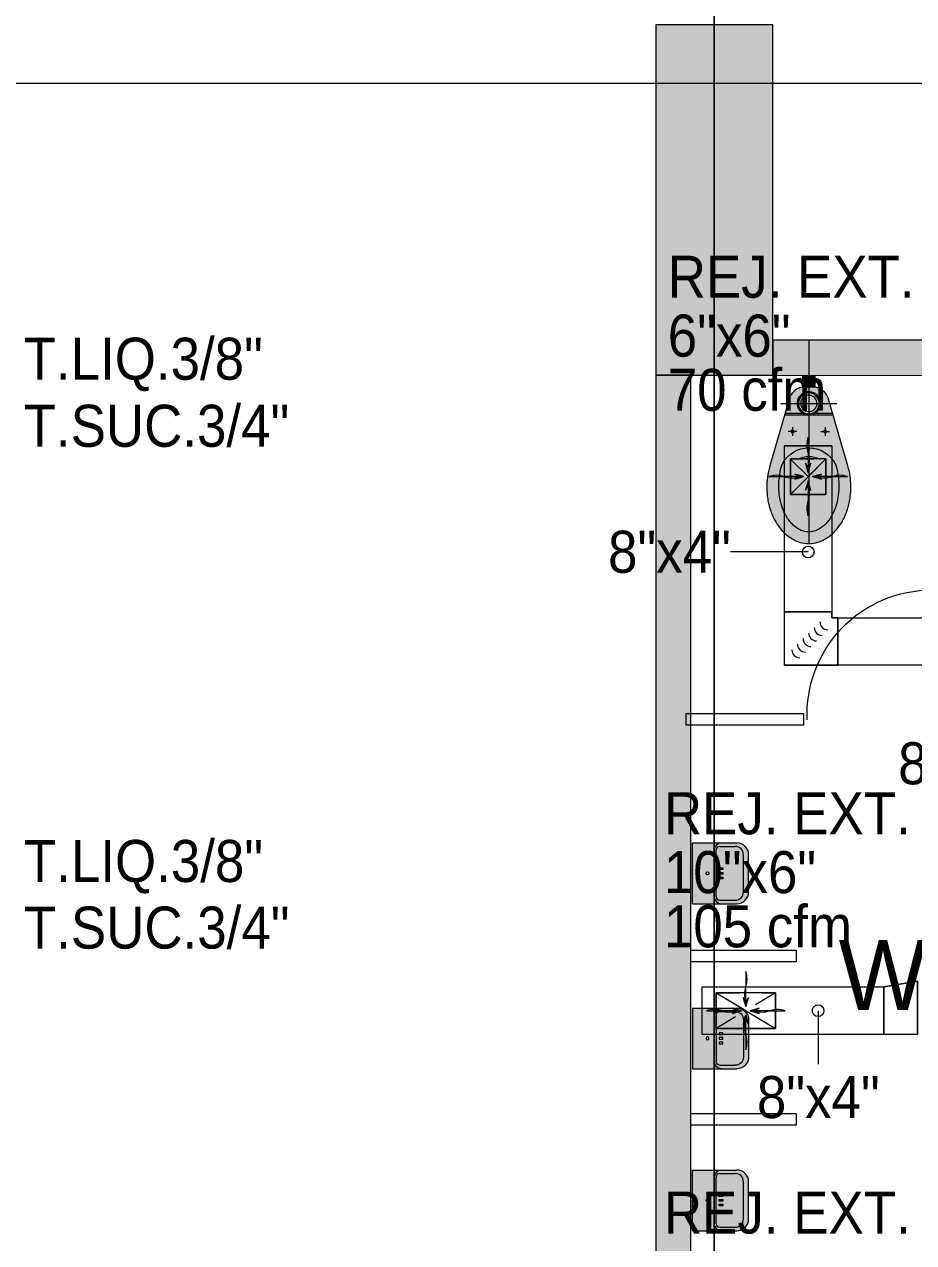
# Model space of a CAD drawing. Header units: metres. Extents: x 31.9 to 125.9, y -29 to 44.
# Drawn here: x 52.55 to 56.35, y -16.89 to -11.67 of the extents above; entities that cross this region are included whole.
import ezdxf
from ezdxf.enums import TextEntityAlignment as Align

# ---------------------------------------------------------------- set-up
doc = ezdxf.new("R2010")
doc.units = ezdxf.units.M
doc.linetypes.add('Hidden 1_5', pattern=[0.0022, 0.0015, -0.0007000000000000001])
for name, color, linetype, lineweight in [('A-DETL-GENF', 7, 'Continuous', 9), ('A-GENM', 7, 'Continuous', 18), ('ARQ', 8, 'Continuous', 0), ('M-HVAC-CDFF-IDEN', 7, 'Continuous', 9), ('M-HVAC-DUCT', 7, 'Continuous', 18), ('M-HVAC-DUCT-ANNO', 7, 'Hidden 1_5', 18), ('M-HVAC-DUCT-IDEN', 7, 'Continuous', 9), ('P-PIPE-IDEN', 7, 'Continuous', 9)]:
    doc.layers.add(name, color=color, linetype=linetype, lineweight=lineweight)
doc.layers.add('M-HVAC-CDFF', color=8, linetype='Continuous', lineweight=18, true_color=0x414141)
doc.styles.add('ROMAN', font='ROMANS', dxfattribs={"width": 1.199999999999999})
doc.styles.add('SansSerif', font='SANSS__.TTF', dxfattribs={"width": 0.9, "height": 0.1799999999999998})

# ---------------------------------------------------------------- blocks, each defined once
blk = doc.blocks.new('P8P1P161')
at = {"layer": 'ARQ'}
h = blk.add_hatch(color=256, dxfattribs=at)
h.dxf.hatch_style = 1
h.paths.add_polyline_path([(-0.1300000000001091, 0), (0.1300000000001091, 0), (0.1299999999996544, -0.0799998301849883), (-0.1300000000001091, -0.0799997520584839)])
h.paths.add_polyline_path([(-0.0063202243982232, -0.0641073563760983, 1), (0.0063202243973137, -0.0641073599961146, 1)], flags=16)
h.paths.add_polyline_path([(-0.1300000000001091, -0.0799997520584839), (0.1299999999996544, -0.0799998301849883), (0.1300000000001091, -0.1233384151137216, 0.4142135623737434), (0.0999999999999091, -0.0933384151135215), (-0.1000000000003638, -0.0933384151135215, 0.4142135623735267), (-0.1300000000005639, -0.1233384151134942)])
h.paths.add_polyline_path([(-0.1000000000003638, -0.0933384151135215), (0.0999999999999091, -0.0933384151135215, -0.4142135623726949), (0.1300000000001091, -0.1233384151137216), (0.1300000000001091, -0.1900000000002819, -0.4142135623711642), (0.0799999999999273, -0.2400000000000091), (-0.080000000000382, -0.2400000000000091, -0.414213562373028), (-0.1300000000005639, -0.1900000000000546), (-0.1300000000005639, -0.1233384151132668, -0.4142135623714972)])
h.paths.add_polyline_path([(-0.0999999999999091, -0.1013732679386976, 0.4142135623734954), (-0.1149013541503336, -0.1162746220888948), (-0.1149013541498789, -0.1829362069750004, 0.4142135623726117), (-0.080000000000382, -0.2178375611247247), (0.0799999999994725, -0.2178375611247247, 0.4142135623739951), (0.1149013541498789, -0.1829362069747731), (0.1149013541494241, -0.1162746220884401, 0.4142135623726949), (0.0999999999999091, -0.1013732679386976)], flags=16)
h.paths.add_polyline_path([(-0.0239760535368987, -0.1136467838055069), (-0.0239760535368987, -0.1304232662969298), (-0.0160239464639744, -0.1304232662969298), (-0.0160239464639744, -0.1136467838055069)], flags=0)
h.paths.add_polyline_path([(-0.0039760535369169, -0.1136467838055069), (-0.0039760535369169, -0.1304232662967024), (0.0039760535360074, -0.1304232662967024), (0.0039760535360074, -0.1136467838055069)], flags=0)
h.paths.add_polyline_path([(0.0160239464630649, -0.1136467838055069), (0.0160239464630649, -0.1304232662969298), (0.0239760535359892, -0.1304232662967024), (0.0239760535359892, -0.1136467838052795)], flags=0)
h.paths.add_polyline_path([(-0.1149013541503336, -0.1162746220888948, -0.4142135623734955), (-0.0999999999999091, -0.1013732679386976), (0.0999999999999091, -0.1013732679386976, -0.4142135623726942), (0.1149013541494241, -0.1162746220884401), (0.1149013541498789, -0.1829362069747731, -0.4142135623735788), (0.0799999999994725, -0.2178375611247247), (-0.0799999999999273, -0.2178375611247247, -0.4142135623726114), (-0.1149013541494241, -0.1829362069752278)], flags=0)
h = blk.add_hatch(color=256, dxfattribs=at)
h.dxf.hatch_style = 1
h.paths.add_polyline_path([(-0.114901354150188, -0.1162746220885417), (-0.1149013541497514, -0.1829362069751623, 0.4142135623717373), (-0.0799999999999273, -0.2178375611248247), (0.0799999999998994, -0.2178375611248247, 0.4142135623753271), (0.1149013541497515, -0.1829362069747624), (0.1149013541492785, -0.1162746220883669, 0.4142135623716568), (0.0999999999994543, -0.1013732679386159), (-0.1000000000003699, -0.1013732679386159, 0.4142135623749738)])
h.paths.add_polyline_path([(0.0239760535359892, -0.1304232662967024), (0.0160239464630649, -0.1304232662969298), (0.0160239464630649, -0.1136467838055068), (0.0239760535359892, -0.1136467838052795)], flags=16)
h.paths.add_polyline_path([(0.0039760535360074, -0.1304232662967024), (-0.0039760535369168, -0.1304232662967024), (-0.0039760535369169, -0.1136467838055069), (0.0039760535360074, -0.1136467838055069)], flags=16)
h.paths.add_polyline_path([(-0.0160239464639744, -0.1304232662969298), (-0.0239760535368987, -0.1304232662969298), (-0.0239760535368987, -0.1136467838055068), (-0.0160239464639745, -0.1136467838055069)], flags=16)
for p, q in [((-0.1300000000001091, 0), (0.1300000000001091, 0)), ((-0.1300000000001091, 0), (-0.1300000000001091, -0.1233384151134942)), ((0.1300000000001091, 0), (0.1299999999996544, -0.1233384151137216)), ((-0.0999999999999091, -0.0933384151135215), (0.0999999999999091, -0.0933384151135215)), ((-0.0999999999999091, -0.1013732679386976), (0.0999999999999091, -0.1013732679386976)), ((-0.1300000000001091, -0.1233384151134942), (-0.1300000000001091, -0.1900000000000546)), ((-0.1149013541503336, -0.1162746220886675), (-0.1149013541498789, -0.1829362069750004)), ((-0.0239760535368987, -0.1304232662969298), (-0.0239760535368987, -0.1136467838055069)), ((-0.0239760535368987, -0.1136467838055069), (-0.0160239464639744, -0.1136467838055069)), ((-0.0160239464639744, -0.1304232662969298), (-0.0239760535368987, -0.1304232662969298)), ((-0.0160239464639744, -0.1136467838055069), (-0.0160239464639744, -0.1304232662969298)), ((-0.0039760535369169, -0.1136467838055069), (0.0039760535360074, -0.1136467838055069)), ((-0.0039760535369169, -0.1304232662967024), (-0.0039760535369169, -0.1136467838055069)), ((0.0039760535360074, -0.1304232662967024), (-0.0039760535369169, -0.1304232662967024)), ((0.0039760535360074, -0.1136467838055069), (0.0039760535360074, -0.1304232662967024)), ((0.0160239464630649, -0.1304232662969298), (0.0160239464630649, -0.1136467838055069)), ((0.0160239464630649, -0.1136467838055069), (0.0239760535359892, -0.1136467838052795)), ((0.0239760535359892, -0.1304232662967024), (0.0160239464630649, -0.1304232662969298)), ((0.0239760535359892, -0.1136467838052795), (0.0239760535359892, -0.1304232662967024)), ((0.1149013541494241, -0.1162746220886675), (0.1149013541498789, -0.1829362069750004)), ((0.1299999999996544, -0.1233384151137216), (0.1299999999996544, -0.1900000000000546)), ((-0.080000000000382, -0.2178375611249521), (0.0799999999999273, -0.2178375611249521)), ((-0.080000000000382, -0.2400000000002365), (0.0799999999999273, -0.2400000000000091))]:
    blk.add_line(p, q, dxfattribs=at)
blk.add_circle((-4.547e-13, -0.0641073581859928), 0.0063202243976441, dxfattribs=at)
for centre, radius, start, end in [((-0.1000000000003638, -0.1233384151134942), 0.03, 90, 180), ((-0.1000000000003638, -0.1162746220884401), 0.0149013541498242, 90, 180), ((0.0999999999999091, -0.1233384151134942), 0.03, 0, 90), ((0.0999999999994543, -0.1162746220884401), 0.0149013541498242, 0, 90), ((-0.080000000000382, -0.1900000000000546), 0.05, 180, 270), ((-0.0799999999999273, -0.1829362069750004), 0.0349013541498242, 180, 270), ((0.0799999999999273, -0.1829362069750004), 0.0349013541498242, 270, 0), ((0.0799999999999273, -0.1900000000000546), 0.05, 270, 0)]:
    blk.add_arc(centre, radius, start, end, dxfattribs=at)
at = {"layer": 'ARQ', "style": 'ROMAN', "width": 1.199999999999999}
for tag, flags, p in [('CODIN', 3, (0.0177172070357301, -0.6472347823655582)), ('CODIN0', 1, (-0.0319827929642997, -0.9753553299003668))]:
    blk.add_attdef(tag, text='', height=0.21, dxfattribs=dict(at, flags=flags)).set_placement(p, align=Align.MIDDLE)
blk = doc.blocks.new('PUERTA BAÑOS')
at = {"layer": 'ARQ'}
h = blk.add_hatch(color=256, dxfattribs=at)
edge = h.paths.add_edge_path()
edge.add_line((-0.0074999999487773, 0.0024999998868225), (-0.0075031825107885, -0.6277996641574646))
edge.add_arc((-0.01250318248631676, -0.6277996643612159), 0.004999999975528264, -89.99999766574399, 2.3348184754468093e-06, ccw=False)
edge.add_line((-0.0125031822826145, -0.6327996643367442), (-0.0325031823012978, -0.6327996648610679))
edge.add_arc((-0.03250318250481996, -0.627799664827046), 0.005000000034021905, 180.0000023323223, 270.0000023321921, ccw=False)
edge.add_line((-0.0375031825388419, -0.6277996650305795), (-0.0374999998602448, -0.002500000990949047))
edge.add_arc((-0.03249999982656623, -0.002500000845348063), 0.005000000033678566, 90.00000166789118, 180.0000016684638, ccw=False)
edge.add_line((-0.0324999999721172, 0.0024999991883305), (-0.0074999999487773, 0.0024999998868225))
for p, q in [((1.137e-13, 9.095e-13), (-0.0050000000047135, -5.77529e-11)), ((1.7461161e-09, -0.0599999999967622), (1.137e-13, 9.095e-13)), ((-0.029999999795109, -0.0050000008186544), (-0.0299999993294478, -0.0200000007744166)), ((-0.0050000000047135, -5.77529e-11), (-0.0250000000233399, -6.984919e-10)), ((-0.024999999324848, -0.0250000006626579), (-0.0049999993062784, -0.0250000000801265)), ((-0.0049999993062784, -0.0250000000801265), (-0.0050000000047135, -5.77529e-11)), ((-0.0050000000047135, -5.77529e-11), (-0.0049999982584836, -0.0600000001127228)), ((-0.0049999982584836, -0.0600000001127228), (1.7461161e-09, -0.0599999999967622))]:
    blk.add_line(p, q, dxfattribs=at)
blk.add_lwpolyline([(-0.0074999999487773, 0.0024999998868225), (-0.0075031825107885, -0.6277996641574646, -0.4142135623759698), (-0.0125031822826145, -0.6327996643367442), (-0.0325031823012978, -0.6327996648610679, -0.4142135623724264), (-0.0375031825388419, -0.6277996650305795), (-0.0374999998602448, -0.002500000990949, -0.4142135623760223), (-0.0324999999721172, 0.0024999991883305)], format="xyb", close=True, dxfattribs=at)
blk.add_circle((-0.0224999996133875, -0.0125000005932634), 0.0025000000013434, dxfattribs=at)
at = {"layer": 'ARQ', "ltscale": 0.1}
blk.add_arc((-0.034025017172155, -0.0259464447144637), 0.6068551286275402, 177.548312870002, 270.1436830651604, dxfattribs=at)
at = {"layer": 'ARQ'}
for centre, radius, start, end in [((-0.0249999997905093, -0.0050000006435766), 0.0050000000026502, 90.00000155563731, 180.0000015586185), ((-0.0249999993247343, -0.020000000658456), 0.0050000000028146, 180.00000155562, 270.0000015556374)]:
    blk.add_arc(centre, radius, start, end, dxfattribs=at)
blk = doc.blocks.new('INODORO')
at = {"layer": 'ARQ'}
h = blk.add_hatch(color=256, dxfattribs=at)
edge = h.paths.add_edge_path()
edge.add_line((0.167138879916763, 0.3874542567732533), (0.0841340761049431, 0.1014604439486232))
edge.add_arc((0.0166338178486854, 0.1199999999093961), 0.0700000000000085, 269.9999996867988, 344.64191253289164, ccw=False)
edge.add_line((0.0166338174658449, 0.0499999999087777), (-0.0166338174676777, 0.0500000000906038))
edge.add_arc((-0.016633817085733, 0.1200000000917498), 0.0699999999999481, 195.3580868407373, 269.99999968683017, ccw=False)
edge.add_line((-0.08413407554513701, 0.1014604448682803), (-0.1671388762304913, 0.3874542586008414))
edge.add_arc((0.1445241762276623, 0.4779091156929099), 0.3245241738887575, 179.9999996868257, 196.1844647994607, ccw=False)
edge.add_arc((0.1445241762258433, 0.4779091156929099), 0.3245241738885062, 162.8823672647612, 179.9999996868052, ccw=False)
edge.add_arc((0.0735606987828419, 0.4997642400489898), 0.2502714864526803, 143.3683697551233, 162.8823672647904, ccw=False)
edge.add_arc((0.0285611388035818, 0.5332224222456718), 0.1941964442831833, 119.1220158624026, 143.3683697551146, ccw=False)
edge.add_arc((2.9203875e-09, 0.5844902877188362), 0.1355097122808655, 89.99999968678691, 119.12201586236091, ccw=False)
edge.add_arc((2.9203875e-09, 0.5844902877179265), 0.1355097122805724, 60.877983511279126, 89.9999996868533, ccw=False)
edge.add_arc((-0.0285611335220324, 0.5332224225594473), 0.1941964442830499, 36.63162961851879, 60.87798351123172, ccw=False)
edge.add_arc((-0.0735606938687283, 0.4997642408529829), 0.2502714864527536, 17.117632108836688, 36.631629618503325, ccw=False)
edge.add_arc((-0.1445241715509269, 0.4779091172708834), 0.3245241738884838, -3.131308972115221e-07, 17.117632108913824, ccw=False)
edge.add_arc((-0.1445241715500174, 0.4779091172695189), 0.3245241738885833, 343.81552050504206, 359.9999996868814, ccw=False)
blk.add_hatch(color=256, dxfattribs=at).paths.add_polyline_path([(0.0249999999987267, 0.0500000000006367), (-0.0250000000005457, 0.0500000000020009), (-0.0250000000014552, 0), (0.0249999999996362, 4.547e-13)])
at = {"layer": 'ARQ', "extrusion": (-1.5566525472e-06, -4.4737095447e-06, 0.9999999999887814)}
for p, q in [((-0.0512779855508256, 0.2400000002935485, 13.501742092681), (-0.0887220123605062, 0.2400000004986396, 13.50174203439367)), ((-0.0699999990584388, 0.2212779869937549, 13.50174197978049), (-0.069999998852893, 0.2587220138016164, 13.50174214729419)), ((0.0512779876389118, 0.2399999997337545, 13.50174225232502), (0.0887220144476828, 0.2399999995291182, 13.50174231061236)), ((0.0700000009418886, 0.2212779862279603, 13.50174219771184), (0.0700000011456155, 0.2587220130349124, 13.50174236522554)), ((0.1029590844498784, 0.169999999450738, 13.50174201961486), (-0.1029590831250857, 0.1700000005789661, 13.50174169907182)), ((-0.0237486835449659, 0.1640000001457338, 13.50174179553264), (-0.1013111289695416, 0.1640000005691036, 13.50174167479486)), ((0.1013111302281118, 0.1639999994617938, 13.50174199020731), (0.0237486848026833, 0.1639999998856183, 13.50174186946954))]:
    blk.add_line(p, q, dxfattribs=at)
at = {"layer": 'ARQ', "extrusion": (-1.5566525472e-06, -4.4737095447e-06, 0.9999999999887814), "flags": 128}
for points, elevation in [([(0.1671388799180908, 0.3874542567674592), (0.0841340761063266, 0.1014604439433082, -0.0167011858539135), (0.0827460431519839, 0.0969962248799978, -0.0228064528630514), (0.0803759648998266, 0.0910701072474405, -0.0218209622997338), (0.0776118789034668, 0.0856244843505995, -0.0347514792471935), (0.0722630478320732, 0.0775101332194199, -0.0365712911506086), (0.065478668989913, 0.0698583952563556, -0.0439883392274098), (0.055953944524454, 0.0620868957062605, -0.0521847935260016), (0.0431115439781712, 0.0552008485319434, -0.0824963867723115), (0.0207382643283103, 0.0501204355199821, -0.0146682033006329), (0.016633817465493, 0.049999999907792), (-0.0166338174681699, 0.0500000000892362, -0.083908947042246), (-0.0396378349518565, 0.0538878592796746, -0.0986986279768356), (-0.0632296782828643, 0.0677618366508902, -0.0824963867874234), (-0.0776167863289649, 0.0856331925254456, -0.0521847935286534), (-0.0834107733392284, 0.0990038548847728, -0.0091466910465832), (-0.0841340755424673, 0.1014604448637169), (-0.1671388762315909, 0.3874542585969077, -0.0384382318810308), (-0.1773120912419022, 0.436227508481503, -0.0322098651645196), (-0.179999997662262, 0.4779091174592618, -0.0043562944650778), (-0.1799507307570857, 0.4835636869435682, -0.0347539822823099), (-0.1760397497963983, 0.5284532426546146, -0.0218184611944585), (-0.1704152023055578, 0.5561978587393114, -0.0137793666262375), (-0.1656243812009251, 0.573427761838207, -0.0090242503766358), (-0.1628101955625901, 0.5820115332269507, -0.0228039516042641), (-0.1543373170048916, 0.6031968815550527, -0.0218209623747577), (-0.1444549128022155, 0.6226666811719203, -0.0315147983743547), (-0.1272792173413599, 0.6490932225697252, -0.0032331399943346), (-0.1257677262995335, 0.6510988845571141, -0.0365712911242686), (-0.1069463219407443, 0.6723266531382831, -0.0439883392046276), (-0.0805225559546658, 0.693886688675776, -0.0220501206487333), (-0.0659486565789375, 0.7028695782688371, -0.0301025395815668), (-0.05125606195865599, 0.7099322979612929, -0.0824963867841922), (-0.0079446084483641, 0.7197669127161005, -0.0146663661885284), (3.6587572e-09, 0.719999999991422, -0.0839082790123927), (0.0445320610557226, 0.7124737941473592, -0.0433837691539921), (0.0659486637128932, 0.7028695775453342, -0.0550790149373282), (0.1007063471003309, 0.6781437026464371, -0.0508149280683712), (0.1272792238852709, 0.6490932211777436, -0.0315497034242814), (0.1444720595537028, 0.6226362692529773, -0.0521855455748661), (0.1651875980231962, 0.5748313444857477, -0.0014683863351956), (0.1656243869217695, 0.5734277600260388, -0.0425164554927479), (0.1773120686760742, 0.5195909348136257, -0.0322100287174995), (0.1800000023387562, 0.4779091154888416, -0.0043571310662072), (0.1799507165077342, 0.4722534601760911, -0.0347522301866887), (0.1760399391368104, 0.4273661615002933, -0.0218196117753596), (0.1704151328853481, 0.3996200761491883, -0.0097069137479181), (0.167138857705388, 0.3874541802362085)], 13.50184572046907), ([(2.10209143665e-05, 0.6700604028757108, 0.0146663662201114), (-0.0049980160714407, 0.6699131491592321, 0.0824963867754862), (-0.0323601810299641, 0.6637000962787579, 0.0447953269140428), (-0.0459570889083387, 0.6566657190582808, 0.0073747332536994), (-0.0496328151280998, 0.6542484947989952, 0.0439883391764525), (-0.0699262428530629, 0.6376904075384654, 0.0365712911168267), (-0.0843810639122695, 0.6213875009867291, 0.0188768098917693), (-0.0908717233557279, 0.6121897254497327, 0.015864262478818), (-0.0979042313401942, 0.6005909817039088, 0.0218209623995093), (-0.1063467931616888, 0.5839578847887129, 0.0228039516112901), (-0.11358519381172, 0.5658591904561657, 0.0179099563173766), (-0.1180962050232618, 0.5512265233249379, 0.0048944974453076), (-0.1195818378695009, 0.5454905562712559, 0.0218184611920648), (-0.124827357386251, 0.5196155991474912, 0.0347539822809637), (-0.1284747844892388, 0.477751068541692, 0.0043562944693063), (-0.1285207313875723, 0.4724775501558188, 0.0322098651650438), (-0.126013958070092, 0.4336047886186073, 0.0336196500379373), (-0.1180962058839448, 0.3937285768771058, 0.0103533777945605), (-0.1156160600690441, 0.3852294822167833, 0.0084883444845169), (-0.1133215334037229, 0.3783427035490652)], 13.50174109866126), ([(0.1133635720422624, 0.3783427023080597, 0.0009349440113181), (0.1136277496650072, 0.3790973919334771, 0.0179081190670982), (0.1181382446900456, 0.3937285755838043, 0.0048942608912736), (0.1196238084346395, 0.3994642646617991, 0.0218196117238312), (0.1248695692754063, 0.4253405920407407, 0.0347522301599872), (0.1285168065081305, 0.4672030177138213, 0.0043571310470062), (0.1285627710560046, 0.4724775487488305, 0.032210028726899), (0.1260559723300845, 0.5113505064617754, 0.0336194864654326), (0.1181382455515812, 0.5512265220270888, 0.0103527910675619), (0.1156582502073494, 0.5597251381185752, 0.0521855455776311), (0.0979609155770011, 0.6005650010045886, 0.0158991415559226), (0.0909137645516698, 0.6121897244565649, 0.0665105114334335), (0.0651759842235907, 0.6421578962907079, 0.0403733848146336), (0.0459991305885239, 0.6566657185562396, 0.0580937513201958), (0.0281543067209428, 0.6653056955411218, 0.0839082790044594), (2.10209143665e-05, 0.6700604028757108)], 13.50174109866127)]:
    blk.add_lwpolyline(points, format="xyb", dxfattribs=dict(at, elevation=elevation))
at = {"layer": 'ARQ', "ltscale": 0.25, "extrusion": (-1.5566525472e-06, -4.4737095447e-06, 0.9999999999887814), "elevation": 13.50174109866126}
for points in [[(2.10175234599e-05, -0.1499395971131048), (2.10215969494e-05, 0.7200604028791215)], [(-0.1199789826137919, 0.1200604028850315), (0.1200210176653818, 0.1200604028813935)]]:
    blk.add_lwpolyline(points, dxfattribs=at)
at = {"layer": 'ARQ', "extrusion": (-1.5566525472e-06, -4.4737095447e-06, 0.9999999999887814), "elevation": 13.50174109866127}
blk.add_lwpolyline([(0.0250210175254287, 0.0500604028859863), (-0.0249789824728811, 0.0500604028855315), (-0.0249789824750483, 6.04028866683e-05), (0.025021017524171, 6.04028866683e-05)], close=True, dxfattribs=at)
at = {"layer": 'ARQ', "extrusion": (-1.556652547174008e-06, -4.473709544709044e-06, 0.9999999999887812)}
blk.add_ellipse((2.1245228e-09, 0.438210434820121, 13.50174305923893), major_axis=(0.1210894758802731, -0.0421337682255033), ratio=0.9999999999887806, start_param=3.962815268545562, end_param=6.131667520141916, dxfattribs=at)
at = {"layer": 'ARQ', "extrusion": (-1.556652547168421e-06, -4.473709544710988e-06, 0.9999999999887813)}
blk.add_ellipse((2.1245228e-09, 0.438210434820121, 13.50174305923893), major_axis=(0.08626053019274069, -0.0300148395202315), ratio=0.9999999999887816, start_param=4.528682651413999, end_param=5.565800137270519, dxfattribs=at)
at = {"layer": 'ARQ', "extrusion": (-1.556652547069511e-06, -4.473709544810609e-06, 0.9999999999887813)}
for centre in [(-0.0699999989565754, 0.2400000003976856, 13.50174206353734), (0.07000000104375201, 0.2399999996282531, 13.50174228146869)]:
    blk.add_ellipse(centre, major_axis=(0.0056667529156613, -0.0019717787378508), ratio=0.9999999999887814, dxfattribs=at)
at = {"layer": 'ARQ', "extrusion": (-1.556652547155208e-06, -4.473709544715585e-06, 0.9999999999887815)}
blk.add_ellipse((3.881837e-10, 0.120000000015807, 13.50174163565786), major_axis=(0.0472229409644698, -0.0164314894835613), ratio=0.9999999999887814, dxfattribs=at)
at = {"layer": 'ARQ', "extrusion": (-1.556652547174209e-06, -4.473709544708974e-06, 0.9999999999887813)}
blk.add_ellipse((3.881837e-10, 0.120000000015807, 13.50174163565786), major_axis=(0.0425006468680414, -0.014788340535414), ratio=0.9999999999887812, dxfattribs=at)
at = {"layer": 'ARQ', "extrusion": (-1.556652547156365e-06, -4.473709544715183e-06, 0.9999999999887816)}
blk.add_ellipse((3.881837e-10, 0.120000000015807, 13.50174163565786), major_axis=(0.0330560586750786, -0.011502042638485), ratio=0.9999999999887814, dxfattribs=at)
blk = doc.blocks.new('Estructura cubierta')
at = {"layer": 'ARQ'}
h = blk.add_hatch(color=256, dxfattribs=at)
h.paths.add_polyline_path([(1971.250369642019, -5904.924076078108), (1971.250369641373, -5903.424076081369), (1970.750369640326, -5903.424076081584), (1970.750369640971, -5904.924076078324)])
h.paths.add_polyline_path([(1977.352793372846, -5903.42383677709), (1978.852793369586, -5903.423836777736), (1978.852793369371, -5903.923836778784), (1977.352793372631, -5903.923836778138)])
h.paths.add_polyline_path([(1962.750369687844, -5904.924076074174), (1962.750369687198, -5903.424076077436), (1962.25036968615, -5903.42407607765), (1962.250369686796, -5904.924076074391)])
h.paths.add_polyline_path([(1978.248002289701, -5911.948834048708), (1978.247996607098, -5909.548834110516), (1978.747996608146, -5909.548834110731), (1978.748002290748, -5911.948834048923)])
h.paths.add_polyline_path([(1970.75036967931, -5909.548834110963), (1970.75036968014, -5911.948834048923), (1971.250369680024, -5911.94883405057), (1971.250369679076, -5909.548834110283)])
h.paths.add_polyline_path([(1962.250369689387, -5909.548834110965), (1962.250369690218, -5911.948834048923), (1962.750369690101, -5911.948834050571), (1962.750369689154, -5909.548834110284)])
h.paths.add_polyline_path([(1978.748002271606, -5859.123954560373), (1978.248002272304, -5859.123954558991), (1978.248002272253, -5857.623954558409), (1978.748002270857, -5857.623954559325)])
h.paths.add_polyline_path([(1971.250369663152, -5859.123954557263), (1970.75036966385, -5859.123954555884), (1970.7503696638, -5857.623954555302), (1971.250369662403, -5857.623954556215)])
for p, q in [((1962.500369664145, -5855.354215786886), (1962.500369691713, -5914.91414900909)), ((1952.870491922903, -5903.673836776923), (1984.533174937007, -5903.673836778717))]:
    blk.add_line(p, q, dxfattribs=at)
blk.add_lwpolyline([(1962.750369687844, -5904.924076074174), (1962.750369687198, -5903.424076077436), (1962.25036968615, -5903.42407607765), (1962.250369686796, -5904.924076074391)], close=True, dxfattribs=at)
blk = doc.blocks.new('PISO 9')
at = {"layer": 'ARQ', "ltscale": 0.01}
h = blk.add_hatch(color=256, dxfattribs=at)
h.dxf.hatch_style = 1
h.paths.add_polyline_path([(337.4462888117203, -2855.356122568498), (337.4462888117203, -2855.206097329316), (334.3865621139898, -2855.205779263549), (334.3865621139898, -2855.355804502731)])
h.paths.add_polyline_path([(337.4462332317758, -2858.531190915465), (337.2962079925928, -2858.531190915465), (337.2962190828614, -2855.356114766136), (337.4462443220443, -2855.356114766136)])
h.paths.add_polyline_path([(336.1915430256981, -2858.531226195355), (336.1915430162692, -2858.53114502578), (336.1915430162692, -2858.381095923598), (336.1915430256981, -2858.381177093173)])
h.paths.add_polyline_path([(336.0414852080075, -2858.381174770882), (336.0416900095056, -2860.070870330585), (336.1917391116872, -2860.070870330585), (336.1915343101891, -2858.381174770882)])
h.paths.add_polyline_path([(336.1917311818622, -2860.070768608727), (336.346209669465, -2860.070559137301), (336.346209669465, -2859.920510035119), (336.1917311818622, -2859.920719506546)])
h.paths.add_polyline_path([(337.4462353723156, -2859.920520186214), (337.2962101331327, -2859.920520186214), (337.2962031860268, -2860.570226184826), (337.4462284252097, -2860.570226184826)])
h.paths.add_polyline_path([(337.2459843046117, -2860.070780110099), (337.2959011497751, -2860.07057059227), (337.2962101331327, -2859.920520193181), (337.2462932879694, -2859.92072971101)])
h.paths.add_polyline_path([(337.296246309827, -2861.77026801326), (337.2962433973955, -2862.265130954991), (337.4462924995771, -2862.265130954991), (337.4462954120086, -2861.77026801326)])
h.paths.add_polyline_path([(333.886562301552, -2862.415180066459), (337.4462924995787, -2862.415179770738), (337.4462924995787, -2862.265130668557), (334.386562157413, -2862.265130964944), (334.3865621574585, -2862.380562136251), (333.8865623016661, -2862.380562134603)])
at = {"layer": 'ARQ', "ltscale": 0.3}
h = blk.add_hatch(color=256, dxfattribs=at)
h.dxf.hatch_style = 1
h.paths.add_polyline_path([(334.0366104135594, -2859.980488836386), (334.0365619721565, -2855.355804504832), (333.8865619746944, -2855.355804501174), (333.8866028129132, -2859.61510797262), (333.8865621027003, -2859.980483682531)])
at = {"layer": 'ARQ'}
for points in [[(334.1365621111854, -2849.791021710677), (324.9615191962127, -2849.791021710677), (324.9615191962127, -2860.287844298733), (334.1365621111854, -2860.287844298733)], [(337.4462888117203, -2855.356122568498), (337.4462888117203, -2855.206097329316), (334.3865621139898, -2855.205779263549), (334.3865621139898, -2855.355804502731)], [(334.0366104135594, -2859.980488836386), (334.0365619721565, -2855.355804504832), (333.8865619746944, -2855.355804501174), (333.8866028129132, -2859.61510797262), (333.8866028129132, -2859.61510797262), (333.8866028129132, -2859.61510797262), (333.8865621027003, -2859.980483682531), (333.8865621027003, -2859.980483682531)], [(334.5183310602915, -2856.854076453286), (334.0165801979799, -2856.853085186548), (334.016574588514, -2856.803016406128), (334.1614880624638, -2856.803014888228), (334.1614880624638, -2856.803014888228), (334.5183310603134, -2856.804013184073)], [(334.4864620575249, -2857.815916065931), (334.4864620575249, -2857.86591611513), (334.0364666983307, -2857.865916115131), (334.0364666983307, -2857.815916065932)], [(334.4864620575249, -2858.51591606593), (334.4864620575249, -2858.565916115129), (334.0364666983307, -2858.565916115131), (334.0364666983307, -2858.515916065931)]]:
    blk.add_lwpolyline(points, close=True, dxfattribs=at)
blk.add_blockref('Estructura cubierta', (-1628.363807573822, 3049.568271571355), dxfattribs=at)
at = {"layer": 'ARQ', "extrusion": (0, 0, -1), "zscale": -1}
for name, p, rotation in [('INODORO', (-334.5410078446496, -2855.356031837734, 13.5017404277563), 180.0000163624754), ('P8P1P161', (-334.0432180462699, -2858.194146435053), 270.0000165174564), ('P8P1P161', (-334.0432180462699, -2858.194146435053), 270.0000165174565)]:
    blk.add_blockref(name, p, dxfattribs=dict(at, rotation=rotation))
at = {"layer": 'ARQ', "ltscale": 0.0003, "xscale": -0.8784798838123716, "yscale": 0.8784798838123716, "zscale": 0.8784798838123716, "rotation": 179.9996933002925}
blk.add_blockref('PUERTA BAÑOS', (335.0964564669155, -2856.830863633557), dxfattribs=at)
at = {"layer": 'ARQ', "extrusion": (0, 0, -1), "xscale": -1, "zscale": -1}
for p, rotation in [((-334.0432180462699, -2857.487685746008), 269.9999834825436), ((-334.0432180462699, -2857.487685746008), 269.9999834825435), ((-334.0432180462699, -2858.887685746007), 269.9999834825435)]:
    blk.add_blockref('P8P1P161', p, dxfattribs=dict(at, rotation=rotation))
at = {"layer": 'ARQ'}
blk.add_text('Wc Hombres', height=0.3, rotation=0.06685865453028599, dxfattribs=at).set_placement((334.6689440349512, -2858.073056191327))
blk = doc.blocks.new('REJILLA EXTRACCION - 6_x6_-1710424-NIVEL 09')
at = {"layer": 'A-DETL-GENF', "lineweight": 18, "true_color": 0x00ff00}
for points in [[(-8.662937034387142e-15, 0.1680091996616308), (-1.732587406877428e-14, 0.1027519855604047), (0.005074311569211704, 0.1243079911316015), (0.005074311569229031, 0.1464531940904341)], [(-0.01124999997695836, 0.05698034297573577), (2.806791599141434e-11, 0.01800919980325198), (0.01125000002052427, 0.05698034297570112), (2.4256223696284e-11, 0.03749477138847165)], [(-0.005074311569246356, 0.0811959799892079), (-0.00507431156925502, 0.05905077703039265), (-1.732587406877428e-14, 0.03749477145919587), (-1.732587406877428e-14, 0.1027519855604047)], [(-0.1682750000000116, -6.930349627509714e-14), (-0.1030177858987854, -8.662937034387142e-14), (-0.1245737914699909, 0.005074311569142401), (-0.1467189944288061, 0.005074311569159727)], [(-0.05724614331410783, 0.01125000002046363), (-0.03776057172685237, 2.41869202000089e-11), (-0.05724614331411649, -0.01124999997702767), (-0.01827500014164136, 2.799861249513924e-11)], [(0.01827500014161538, 2.798128662107047e-11), (0.0572461433140905, -0.01124999997702767), (0.03776057172682638, 2.420424607407767e-11), (0.05724614331408184, 0.01125000002046363)], [(0.1030177858987681, -8.662937034387142e-14), (0.1682749999999856, -8.662937034387142e-14), (0.1467189944287888, 0.005074311569159727), (0.1245737914699735, 0.005074311569159727)], [(-0.1030177858987854, -8.662937034387142e-14), (-0.08146178032758862, -0.00507431156931566), (-0.05931657736878203, -0.00507431156931566), (-0.03776057179757659, -8.662937034387142e-14)], [(-0.01124999997695836, -0.0569803429758917), (2.4256223696284e-11, -0.03749477138862758), (0.01125000002052427, -0.05698034297587438), (2.805925305437995e-11, -0.01800919980340791)], [(-0.005074311569246356, -0.05905077703056591), (-0.005074311569246356, -0.08119597998936384), (-8.662937034387142e-15, -0.1027519855605779), (-1.732587406877428e-14, -0.03749477145933447)], [(0.0377605717975506, -6.930349627509714e-14), (0.05931657736874738, -0.00507431156931566), (0.0814617803275713, -0.005074311569298334), (0.1030177858987681, -8.662937034387142e-14)], [(-8.662937034387142e-15, -0.1027519855605779), (-1.732587406877428e-14, -0.1680091996617868), (0.005074311569220368, -0.14645319409059), (0.005074311569229031, -0.1243079911317747)]]:
    blk.add_hatch(color=3, dxfattribs=at).paths.add_polyline_path(points)
at = {"layer": 'A-DETL-GENF', "color": 3, "true_color": 0x00ff00}
for p, q in [((6.831368803972282e-16, 0.168009199661704), (2.875373469035371e-16, 0.1027519855604849)), ((2.427051914165031e-11, 0.03749477138854408), (-0.0112499999769441, 0.05698034297580819)), ((-0.01124999997694418, 0.05698034297580839), (2.807948701888385e-11, 0.01800919980333402)), ((1.140101739104896e-16, 0.03749477145926518), (5.096097074041845e-16, 0.1027519855604849)), ((2.80794807894715e-11, 0.01800919980333397), (0.01125000002053564, 0.05698034297580392)), ((0.01125000002053566, 0.05698034297580399), (2.427052092635051e-11, 0.03749477138854408)), ((-0.01827500014162847, 2.807888198015512e-11), (-0.05724614331409845, 0.01125000002053493)), ((-0.05724614331409852, 0.01125000002053495), (-0.03776057172683858, 2.426986739911819e-11)), ((-0.03776057172683858, 2.426986516734186e-11), (-0.05724614331410265, -0.01124999997694481)), ((-0.05724614331410285, -0.01124999997694489), (-0.01827500014162852, 2.807888636602307e-11)), ((-0.0182750001416263, 2.807825817746343e-11), (-0.04425576225660738, 0.007500000023049269)), ((-0.04425576225369713, -0.007499999976950697), (-0.01827500014162632, 2.807825610351422e-11)), ((-0.007499999976950025, 0.04398996191540265), (2.807885464140014e-11, 0.01800919980333182)), ((2.807885698677981e-11, 0.0180091998033318), (0.007500000023049941, 0.04398996191831286)), ((0.05724614331409845, 0.01125000002053493), (0.01827500014162847, 2.807888425104821e-11)), ((0.0182750001416263, 2.807825817746343e-11), (0.04425576225660738, 0.007500000023049269)), ((0.04425576225369713, -0.007499999976950697), (0.01827500014162632, 2.807825610351422e-11)), ((0.01827500014162852, 2.807888726759228e-11), (0.05724614331410285, -0.01124999997694489)), ((0.03776057172683858, 2.426986781106044e-11), (0.05724614331409852, 0.01125000002053495)), ((0.05724614331410265, -0.01124999997694481), (0.03776057172683858, 2.426986528414332e-11)), ((-0.1682749999999985, -3.40332742497596e-16), (-0.1030177858987794, -5.511846188652166e-16)), ((-0.03776057179755968, -5.399641347321918e-16), (-0.1030177858987794, -3.291122583645693e-16)), ((2.807948607690865e-11, -0.01800919980333402), (-0.01124999997694418, -0.05698034297580839)), ((-0.0112499999769441, -0.05698034297580819), (2.427051881137565e-11, -0.03749477138854408)), ((-0.007499999976950025, -0.04398996191540265), (2.807885464140014e-11, -0.01800919980333182)), ((2.807885698677981e-11, -0.0180091998033318), (0.007500000023049941, -0.04398996191831286)), ((0.01125000002053564, -0.05698034297580392), (2.807948067395927e-11, -0.01800919980333397)), ((5.096097074041845e-16, -0.1027519855604849), (1.140101739104896e-16, -0.03749477145926518)), ((2.427052178536889e-11, -0.03749477138854408), (0.01125000002053566, -0.05698034297580399)), ((0.1030177858987794, -3.291122583645693e-16), (0.03776057179755968, -5.399641347321918e-16)), ((0.1030177858987794, -5.511846188652166e-16), (0.1682749999999985, -3.40332742497596e-16)), ((2.875373469035371e-16, -0.1027519855604849), (6.831368803972282e-16, -0.168009199661704))]:
    blk.add_line(p, q, dxfattribs=at)
for centre, radius, start, end in [((-0.09028563226140028, 0.1353805926110947), 0.09600063224220978, 340.1304925483827, 19.86950745161587), ((0.0902856322614012, 0.0701233785098745), 0.0960006322422099, 160.130492548383, 199.8695074516159), ((-0.1356463929493889, -0.09028563226140121), 0.0960006322422097, 70.1304925483832, 109.8695074516161), ((0.1356463929493889, -0.0902856322614012), 0.09600063224220967, 70.13049254838394, 109.8695074516168), ((-0.07038917884816925, 0.09028563226140043), 0.09600063224220978, 250.1304925483828, 289.8695074516161), ((0.0902856322614012, -0.0701233785098745), 0.09600063224220988, 160.1304925483838, 199.8695074516166), ((0.07038917884816925, 0.09028563226140043), 0.09600063224220981, 250.1304925483832, 289.8695074516164), ((-0.09028563226140027, -0.1353805926110947), 0.09600063224220978, 340.1304925483838, 19.86950745161698)]:
    blk.add_arc(centre, radius, start, end, dxfattribs=at)
at = {"layer": 'M-HVAC-CDFF', "color": 3, "true_color": 0x00ff00}
for p, q in [((0.07620000000000125, 0.07620000000000073), (-0.07619999999999859, 0.07620000000000073)), ((-0.07619999999999859, 0.07620000000000073), (-0.07619999999999859, -0.07620000000000442)), ((-0.07619999999999859, 0.07620000000000073), (0.07620000000000125, -0.07620000000000442)), ((0.07620000000000125, -0.07620000000000443), (0.07620000000000125, 0.07620000000000071)), ((-0.07619999999999859, -0.07620000000000443), (0.07620000000000125, -0.07620000000000443))]:
    blk.add_line(p, q, dxfattribs=at)
blk = doc.blocks.new('M_Rectangular Takeoff - LAMINA-1710448-NIVEL 09')
at = {"layer": 'M-HVAC-DUCT', "color": 3, "true_color": 0x00ff00}
for p, q in [((73.2347167593055, -19.5310076629234), (73.0823167593055, -19.5310076629234)), ((73.0823167593055, -19.5310076629234), (73.0823167593055, -19.6834076629234)), ((73.0823167593055, -19.5310076629234), (73.0823167593055, -19.6834076629234)), ((73.2347167593055, -19.5310076629234), (73.0823167593055, -19.5310076629234)), ((73.0823167593055, -19.5310076629234), (73.0823167593055, -19.6834076629234)), ((73.2347167593055, -19.5310076629234), (73.0823167593055, -19.5310076629234)), ((73.2347167593055, -19.6834076629234), (73.2347167593055, -19.5310076629234)), ((73.2347167593055, -19.6834076629234), (73.2347167593055, -19.5310076629234)), ((73.2347167593055, -19.6834076629234), (73.2347167593055, -19.5310076629234)), ((73.0823167593055, -19.6834076629234), (73.2347167593055, -19.6834076629234)), ((73.0823167593055, -19.6834076629234), (73.2347167593055, -19.6834076629234)), ((73.0823167593055, -19.6834076629234), (73.2347167593055, -19.6834076629234))]:
    blk.add_line(p, q, dxfattribs=at)
blk = doc.blocks.new('Rectangular Elbow - Mitered - Single Thickness Vanes - LAMINA-1716448-NIVEL 09')
at = {"layer": 'A-GENM', "color": 3, "true_color": 0x00ff00}
for centre, radius, start, end in [((55.98715837461726, -14.22925239315393), 0.03386666666665508, 180.0000140960817, 270.0000140960818), ((55.98715837461756, -14.22925360476144), 0.03386666666666219, 180.0000140960817, 270.0000140960818), ((55.93926368708809, -14.2771471042461), 0.03386666666425878, 180.0000140960806, 270.0000140960802), ((55.93926368708839, -14.2771483158536), 0.03386666666666929, 180.0000140960729, 270.0000140960725), ((55.96321103085268, -14.25319974870001), 0.03386666666666219, 180.0000140960817, 270.0000140960818), ((55.96321103085297, -14.25320096030752), 0.03386666666665508, 180.0000140960817, 270.0000140960818), ((55.89136899955893, -14.32504181533825), 0.03386666666666929, 180.0000140960735, 270.0000140960731), ((55.89136899955922, -14.32504302694576), 0.03386666666666929, 180.0000140960817, 270.0000140960818), ((55.91531634332351, -14.30109445979217), 0.03386666666425877, 180.0000140960806, 270.0000140960802), ((55.91531634332381, -14.30109567139968), 0.03386666666425878, 180.0000140960806, 270.0000140960802), ((55.86742165579435, -14.34898917088433), 0.03386666666666929, 180.0000140960817, 270.0000140960818), ((55.86742165579464, -14.34899038249184), 0.03386666666666929, 180.0000140960735, 270.0000140960731)]:
    blk.add_arc(centre, radius, start, end, dxfattribs=at)
at = {"layer": 'M-HVAC-DUCT', "color": 3, "true_color": 0x00ff00}
for p, q in [((56.0049426401963, -14.18606811257831), (55.80174264019631, -14.18606816257019)), ((55.80174269643716, -14.41466816255392), (55.80174264019631, -14.18606816257019)), ((55.8017426401966, -14.18606937417769), (56.00494264019659, -14.18606932418582)), ((55.80174269643746, -14.41466937416142), (55.8017426401966, -14.18606937417769)), ((56.00494264644528, -14.2114681125765), (56.0049426401963, -14.18606811257831)), ((56.00494264019659, -14.18606932418582), (56.00494264644557, -14.211469324184)), ((56.00494264644528, -14.2114681125765), (56.03034264644528, -14.21146810632751)), ((56.03034264644558, -14.21146931793502), (56.00494264644557, -14.211469324184)), ((56.03034264644528, -14.21146810632751), (56.03034269643715, -14.41466810631306)), ((56.03034269643744, -14.41466931792056), (56.03034264644558, -14.21146931793502)), ((56.03034269643715, -14.41466810631306), (55.80174269643716, -14.41466816255392)), ((55.80174269643746, -14.41466937416142), (56.03034269643744, -14.41466931792056))]:
    blk.add_line(p, q, dxfattribs=at)
blk = doc.blocks.new('REJILLA EXTRACCION - 10_x6_-1975830-NIVEL 09')
at = {"layer": 'A-DETL-GENF', "lineweight": 18, "true_color": 0x00ff00}
for points in [[(6.064055924070999e-14, 0.102751985560474), (0.005074311569289671, 0.1243079911316708), (0.005074311569298334, 0.1464531940904947), (6.064055924070999e-14, 0.1680091996617001)], [(2.813721948768944e-11, 0.01800919980332994), (0.01125000002059358, 0.05698034297579641), (2.433419012959348e-11, 0.03749477138853229), (-0.01124999997688906, 0.05698034297579641)], [(6.064055924070999e-14, 0.0374947714592565), (-7.803894165065231e-05, 0.1024204710605483), (-0.00507431156916839, 0.0811959799892772), (-0.005074311569177053, 0.05905077703045329)], [(-0.1030177858987161, -1.732587406877428e-14), (-0.1245737914699215, 0.005074311569220368), (-0.1467189944287368, 0.005074311569211704), (-0.1682749999999336, -1.732587406877428e-14), (-0.1559612741377283, -8.662937034387142e-15)], [(-0.05724614331403852, -0.01124999997695836), (-0.01827500014157206, 2.806791599141434e-11), (-0.05724614331403852, 0.01125000002051561), (-0.03776057172678306, 2.4256223696284e-11)], [(0.05724614331415981, -0.01124999997695836), (0.03776057172690435, 2.4256223696284e-11), (0.05724614331415981, 0.01125000002052427), (0.01827500014168468, 2.806791599141434e-11)], [(0.1682750000000549, -1.732587406877428e-14), (0.1467189944288494, 0.005074311569220368), (0.1245737914700342, 0.005074311569229031), (0.1030177858988374, -1.732587406877428e-14), (0.1119896641759559, -8.662937034387142e-15)], [(-0.05931657736870407, -0.00507431156925502), (-0.03776057179749862, -8.662937034387142e-15), (-0.1030177858987161, -1.732587406877428e-14), (-0.08146178032751933, -0.005074311569246356)], [(0.01125000002059358, -0.05698034297581374), (2.813721948768944e-11, -0.01800919980334727), (-0.01124999997688906, -0.05698034297581374), (2.432552719255909e-11, -0.03749477138854961)], [(6.064055924070999e-14, -0.1027519855605), (6.064055924070999e-14, -0.03749477145927383), (-0.005074311569177053, -0.05905077703047062), (-0.005074311569177053, -0.0811959799893032)], [(0.08146178032763195, -0.005074311569246356), (0.1030177858988374, -1.732587406877428e-14), (0.0377605717976199, -1.732587406877428e-14), (0.05931657736882535, -0.00507431156925502)], [(5.197762220632285e-14, -0.1680091996617175), (0.005074311569289671, -0.1464531940905207), (0.005074311569289671, -0.1243079911317054), (6.064055924070999e-14, -0.1027519855605), (5.197762220632285e-14, -0.1172487243975902)]]:
    blk.add_hatch(color=3, dxfattribs=at).paths.add_polyline_path(points)
at = {"layer": 'A-DETL-GENF', "color": 3, "true_color": 0x00ff00}
for p, q in [((6.831368803972282e-16, 0.168009199661704), (2.875373469035371e-16, 0.1027519855604849)), ((2.427051914165031e-11, 0.03749477138854408), (-0.0112499999769441, 0.05698034297580819)), ((-0.01124999997694418, 0.05698034297580839), (2.807948701888385e-11, 0.01800919980333402)), ((1.140101739104896e-16, 0.03749477145926518), (5.096097074041845e-16, 0.1027519855604849)), ((2.80794807894715e-11, 0.01800919980333397), (0.01125000002053564, 0.05698034297580392)), ((0.01125000002053566, 0.05698034297580399), (2.427052092635051e-11, 0.03749477138854408)), ((-0.01827500014162847, 2.807888198015512e-11), (-0.05724614331409845, 0.01125000002053493)), ((-0.05724614331409852, 0.01125000002053495), (-0.03776057172683858, 2.426986739911819e-11)), ((-0.03776057172683858, 2.426986516734186e-11), (-0.05724614331410265, -0.01124999997694481)), ((-0.05724614331410285, -0.01124999997694489), (-0.01827500014162852, 2.807888636602307e-11)), ((-0.0182750001416263, 2.807825817746343e-11), (-0.04425576225660738, 0.007500000023049269)), ((-0.04425576225369713, -0.007499999976950697), (-0.01827500014162632, 2.807825610351422e-11)), ((-0.007499999976950025, 0.04398996191540265), (2.807885464140014e-11, 0.01800919980333182)), ((2.807885698677981e-11, 0.0180091998033318), (0.007500000023049941, 0.04398996191831286)), ((0.05724614331409845, 0.01125000002053493), (0.01827500014162847, 2.807888425104821e-11)), ((0.0182750001416263, 2.807825817746343e-11), (0.04425576225660738, 0.007500000023049269)), ((0.04425576225369713, -0.007499999976950697), (0.01827500014162632, 2.807825610351422e-11)), ((0.01827500014162852, 2.807888726759228e-11), (0.05724614331410285, -0.01124999997694489)), ((0.03776057172683858, 2.426986781106044e-11), (0.05724614331409852, 0.01125000002053495)), ((0.05724614331410265, -0.01124999997694481), (0.03776057172683858, 2.426986528414332e-11)), ((-0.1682749999999985, -3.40332742497596e-16), (-0.1030177858987794, -5.511846188652166e-16)), ((-0.03776057179755968, -5.399641347321918e-16), (-0.1030177858987794, -3.291122583645693e-16)), ((2.807948607690865e-11, -0.01800919980333402), (-0.01124999997694418, -0.05698034297580839)), ((-0.0112499999769441, -0.05698034297580819), (2.427051881137565e-11, -0.03749477138854408)), ((-0.007499999976950025, -0.04398996191540265), (2.807885464140014e-11, -0.01800919980333182)), ((2.807885698677981e-11, -0.0180091998033318), (0.007500000023049941, -0.04398996191831286)), ((0.01125000002053564, -0.05698034297580392), (2.807948067395927e-11, -0.01800919980333397)), ((5.096097074041845e-16, -0.1027519855604849), (1.140101739104896e-16, -0.03749477145926518)), ((2.427052178536889e-11, -0.03749477138854408), (0.01125000002053566, -0.05698034297580399)), ((0.1030177858987794, -3.291122583645693e-16), (0.03776057179755968, -5.399641347321918e-16)), ((0.1030177858987794, -5.511846188652166e-16), (0.1682749999999985, -3.40332742497596e-16)), ((2.875373469035371e-16, -0.1027519855604849), (6.831368803972282e-16, -0.168009199661704))]:
    blk.add_line(p, q, dxfattribs=at)
for centre, radius, start, end in [((-0.09028563226140028, 0.1353805926110947), 0.09600063224220978, 340.1304925483827, 19.86950745161587), ((0.0902856322614012, 0.0701233785098745), 0.0960006322422099, 160.130492548383, 199.8695074516159), ((-0.1356463929493889, -0.09028563226140121), 0.0960006322422097, 70.1304925483832, 109.8695074516161), ((0.1356463929493889, -0.0902856322614012), 0.09600063224220967, 70.13049254838394, 109.8695074516168), ((-0.07038917884816925, 0.09028563226140043), 0.09600063224220978, 250.1304925483828, 289.8695074516161), ((0.0902856322614012, -0.0701233785098745), 0.09600063224220988, 160.1304925483838, 199.8695074516166), ((0.07038917884816925, 0.09028563226140043), 0.09600063224220981, 250.1304925483832, 289.8695074516164), ((-0.09028563226140027, -0.1353805926110947), 0.09600063224220978, 340.1304925483838, 19.86950745161698)]:
    blk.add_arc(centre, radius, start, end, dxfattribs=at)
at = {"layer": 'M-HVAC-CDFF', "color": 3, "true_color": 0x00ff00}
for p, q in [((0.1270000000000013, 0.07620000000000073), (-0.1269999999999986, 0.07620000000000073)), ((-0.1269999999999986, 0.07620000000000073), (-0.1269999999999986, -0.07620000000000442)), ((-0.1269999999999986, 0.07620000000000073), (0.1270000000000013, -0.07620000000000442)), ((0.1270000000000013, -0.07620000000000443), (0.1270000000000013, 0.07620000000000071)), ((-0.1269999999999986, -0.07620000000000443), (0.1270000000000013, -0.07620000000000443))]:
    blk.add_line(p, q, dxfattribs=at)
blk = doc.blocks.new('M_Rectangular Transition - Angle - 10 LAMINA-1976080-NIVEL 09')
at = {"layer": 'M-HVAC-DUCT', "color": 3, "true_color": 0x00ff00}
for p, q in [((56.22700097709045, -15.99540835832865), (56.22700101862585, -15.79220835832865)), ((56.22700101862585, -15.79220835832865), (56.37105161524155, -15.76680857609084)), ((56.22700106799489, -15.79220835832865), (56.22700102645948, -15.99540835832865)), ((56.37105171397963, -15.76680857609084), (56.22700106799489, -15.79220835832865)), ((56.37105161524155, -15.76680857609084), (56.37105156851423, -15.99540857609083)), ((56.3710516672523, -15.99540857609083), (56.37105171397963, -15.76680857609084)), ((56.37105156851423, -15.99540857609083), (56.22700097709045, -15.99540835832865)), ((56.3710516672523, -15.99540857609083), (56.22700102645948, -15.99540835832865))]:
    blk.add_line(p, q, dxfattribs=at)
blk = doc.blocks.new('M_Rectangular Takeoff - LAMINA-1980375-NIVEL 09')
at = {"layer": 'M-HVAC-DUCT', "color": 3, "true_color": 0x00ff00}
for p, q in [((55.50921224517613, -15.81760839992582), (55.50921221402457, -15.97000839992582)), ((55.50921225823929, -15.81760839992582), (55.50921222708774, -15.97000839992582)), ((55.50921225749986, -15.81760839992582), (55.5092122263483, -15.97000839992582)), ((55.76321224517612, -15.81760845184508), (55.50921224517613, -15.81760839992582)), ((55.76321225823929, -15.81760845184508), (55.50921225823929, -15.81760839992582)), ((55.76321225749985, -15.81760845184508), (55.50921225749986, -15.81760839992582)), ((55.76321221402456, -15.97000845184508), (55.76321224517612, -15.81760845184508)), ((55.76321222708773, -15.97000845184508), (55.76321225823929, -15.81760845184508)), ((55.76321222634829, -15.97000845184508), (55.76321225749985, -15.81760845184508)), ((55.50921221402457, -15.97000839992582), (55.76321221402456, -15.97000845184508)), ((55.50921222708774, -15.97000839992582), (55.76321222708773, -15.97000845184508)), ((55.5092122263483, -15.97000839992582), (55.76321222634829, -15.97000845184508))]:
    blk.add_line(p, q, dxfattribs=at)

msp = doc.modelspace()

# ---------------------------------------------------------------- linework, layer by layer
at = {"layer": 'M-HVAC-DUCT', "color": 3, "true_color": 0x00ff00}
for p, q in [((56.0049424690394, -13.47592551962462), (55.8017424690394, -13.47592556961649)), ((55.80174264375152, -14.18607100882896), (55.80174246903941, -13.47592556961649)), ((55.80174246904052, -13.47593005069846), (56.00494246904051, -13.47593000070658)), ((56.00494246903941, -13.47592551962462), (56.00494264375152, -14.18607095883708)), ((55.8271424960968, -13.68398258934237), (55.8271424960968, -13.53158258934237)), ((55.9795424960968, -13.53158258934237), (55.8271424960968, -13.53158258934237)), ((55.9795424960968, -13.53158258934237), (55.9795424960968, -13.68398258934237)), ((55.9795424960968, -13.68398258934237), (55.8271424960968, -13.68398258934237)), ((55.80174264375042, -14.18606652774699), (56.00494264375041, -14.18606647775512)), ((56.00494264375153, -14.18607095883708), (55.80174264375153, -14.18607100882896)), ((56.03034264999997, -14.21146871203808), (56.83739729568951, -14.21146851348426)), ((56.03034269999181, -14.41466871203807), (56.03034264999997, -14.21146871203808)), ((56.83739734568135, -14.41466851348425), (56.03034269999181, -14.41466871203807)), ((55.44976061064798, -15.79220838768754), (56.22700102224819, -15.79220835824266)), ((55.44976061834599, -15.99540838768757), (55.44976061064798, -15.79220838768757)), ((56.22700102994619, -15.99540835824266), (56.22700102224819, -15.79220835824266)), ((55.50921222990284, -15.97000839983985), (55.50921226105439, -15.81760839983985)), ((55.76321226105439, -15.81760845175911), (55.50921226105441, -15.81760839983985)), ((55.76321226105439, -15.81760845175911), (55.76321222990283, -15.97000845175911)), ((56.22700102994619, -15.99540835824266), (55.44976061834599, -15.99540838768755)), ((55.76321222990283, -15.97000845175911), (55.50921222990285, -15.97000839983985))]:
    msp.add_line(p, q, dxfattribs=at)
at = {"layer": 'M-HVAC-DUCT-ANNO', "color": 3, "true_color": 0x00ff00}
for p, q in [((55.8271424960968, -13.68398258934237), (55.8271424960968, -13.53158258934237)), ((55.8271424960968, -13.53158258934237), (55.9795424960968, -13.53158258934237)), ((55.9795424960968, -13.53158258934237), (55.8271424960968, -13.68398258934237)), ((55.9033424960968, -13.60778258934237), (55.8271424960968, -13.53158258934237)), ((55.9795424960968, -13.53158258934237), (55.9795424960968, -13.68398258934237)), ((55.9795424960968, -13.68398258934237), (55.8271424960968, -13.68398258934237)), ((55.50921223315488, -15.97000842579948), (55.50921223315488, -15.81760842579948)), ((55.50921223315488, -15.81760842579948), (55.76321223315489, -15.81760842579948)), ((55.76321223315487, -15.81760842579948), (55.50921223315488, -15.97000842579948)), ((55.63621223315488, -15.89380842579948), (55.50921223315488, -15.81760842579948)), ((55.76321223315487, -15.81760842579948), (55.76321223315487, -15.97000842579948)), ((55.76321223315487, -15.97000842579948), (55.50921223315488, -15.97000842579948))]:
    msp.add_line(p, q, dxfattribs=at)
at = {"layer": 'M-HVAC-DUCT-IDEN'}
for p, q in [((55.90334258078487, -13.93013291725283), (55.57077701139239, -13.93013299910894)), ((55.94589016234124, -15.89380836889224), (55.94589017098511, -16.12197609486616))]:
    msp.add_line(p, q, dxfattribs=at)
for centre, radius in [((55.90334258078487, -13.93013291725283), 0.02500000000000655), ((55.94589016234124, -15.89380836889224), 0.0250000000000057)]:
    msp.add_circle(centre, radius, dxfattribs=at)

# ---------------------------------------------------------------- block references
at = {"layer": 'ARQ', "linetype": 'Continuous'}
msp.add_blockref('PISO 9', (-278.6348317716115, 2842.181911951618), dxfattribs=at)
at = {"layer": 'M-HVAC-CDFF', "color": 3, "true_color": 0x00ff00}
for name, p, rotation in [('REJILLA EXTRACCION - 6_x6_-1710424-NIVEL 09', (55.90334249609682, -13.60778258934237), 90.00001636247532), ('REJILLA EXTRACCION - 10_x6_-1975830-NIVEL 09', (55.63621223315488, -15.89380842579948), 359.999988324821)]:
    msp.add_blockref(name, p, dxfattribs=dict(at, rotation=rotation))
at = {"layer": 'M-HVAC-DUCT', "color": 3, "true_color": 0x00ff00}
for name, p in [('M_Rectangular Takeoff - LAMINA-1710448-NIVEL 09', (-17.2551742632087, 5.999425073581033)), ('Rectangular Elbow - Mitered - Single Thickness Vanes - LAMINA-1716448-NIVEL 09', (3.554532668204047e-09, 8.596856559961452e-11)), ('M_Rectangular Transition - Angle - 10 LAMINA-1976080-NIVEL 09', (3.554532668204047e-09, 8.596856559961452e-11)), ('M_Rectangular Takeoff - LAMINA-1980375-NIVEL 09', (3.554532668204047e-09, 8.596856559961452e-11))]:
    msp.add_blockref(name, p, dxfattribs=at)

# ---------------------------------------------------------------- texts
at = {"layer": 'M-HVAC-CDFF-IDEN', "char_height": 0.1799999999999998, "attachment_point": 1, "style": 'SansSerif'}
for s, insert, width in [('REJ. EXT.', (55.30251063046774, -12.66209086303094), 1.255442624999999), ('6"x6"', (55.30251063046774, -12.91410049242568), 0.6277213124999994), ('70 cfm', (55.30251063046774, -13.14595882617861), 0.8081009999999993), ('REJ. EXT.', (55.28612800580466, -14.9586208528524), 1.255442624999999), ('10"x6"', (55.28612800580466, -15.21063048224714), 0.7792402499999991), ('105 cfm', (55.28612800580466, -15.44248881600008), 0.959619937499999), ('REJ. EXT.', (55.28612799312364, -16.66775472715752), 1.255442624999999)]:
    msp.add_mtext(s, dxfattribs=dict(at, insert=insert, width=width))
at = {"layer": 'M-HVAC-DUCT-IDEN', "char_height": 0.1799999999999998, "width": 0.6277213124999994, "attachment_point": 1, "style": 'SansSerif'}
for s, insert in [('8"x4"', (55.04697701139239, -13.83914341577561)), ('8"x5"', (56.28832799004591, -14.74474551238387)), ('8"x4"', (55.68399017098511, -16.17348651153282))]:
    msp.add_mtext(s, dxfattribs=dict(at, insert=insert))
at = {"layer": 'P-PIPE-IDEN', "char_height": 0.1799999999999998, "attachment_point": 1, "style": 'SansSerif'}
for s, insert, width in [('T.LIQ.3/8"', (52.54649062824976, -13.01287469153205), 1.212151499999999), ('T.SUC.3/4"', (52.54649062824977, -13.29993929518834), 1.349240062499999), ('T.LIQ.3/8"', (52.54751701926424, -15.16292891719687), 1.212151499999999), ('T.SUC.3/4"', (52.54751701926424, -15.44792891719683), 1.349240062499999)]:
    msp.add_mtext(s, dxfattribs=dict(at, insert=insert, width=width))

doc.saveas('drawing.dxf')
